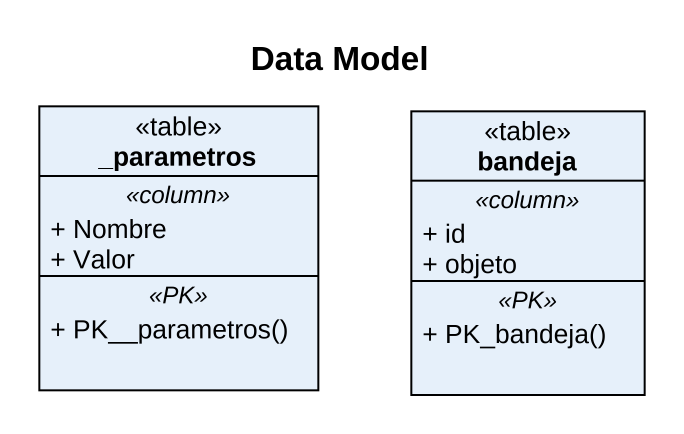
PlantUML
@startuml
title Data Model
hide circle
hide empty members
skinparam classAttributeIconSize 0
class "_parametros" as parametros <<table>> {
  .. <<column>> ..
  + Nombre
  + Valor
  .. <<PK>> ..
  + PK__parametros()
}
class bandeja <<table>> {
  .. <<column>> ..
  + id
  + objeto
  .. <<PK>> ..
  + PK_bandeja()
}
@enduml
